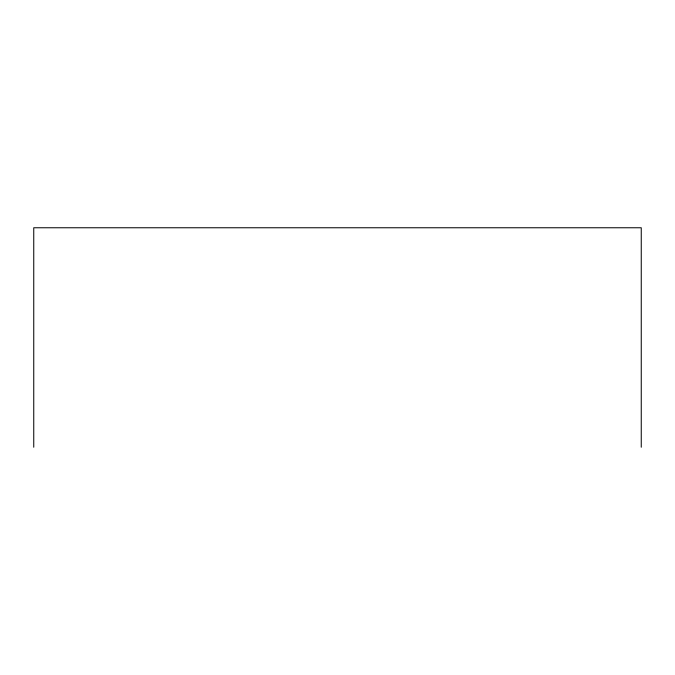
<?xml version="1.0" encoding="UTF-8"?>
<svg xmlns="http://www.w3.org/2000/svg" width="675" height="675" viewBox="0 0 675 675"><rect width="100%" height="100%" fill="white"/><g stroke="black" fill="none" stroke-linecap="round" stroke-linejoin="round"><path stroke-width="1.01" d="M641.25 447.238L641.25 227.762L33.75 227.762L33.75 447.238"/></g></svg>
